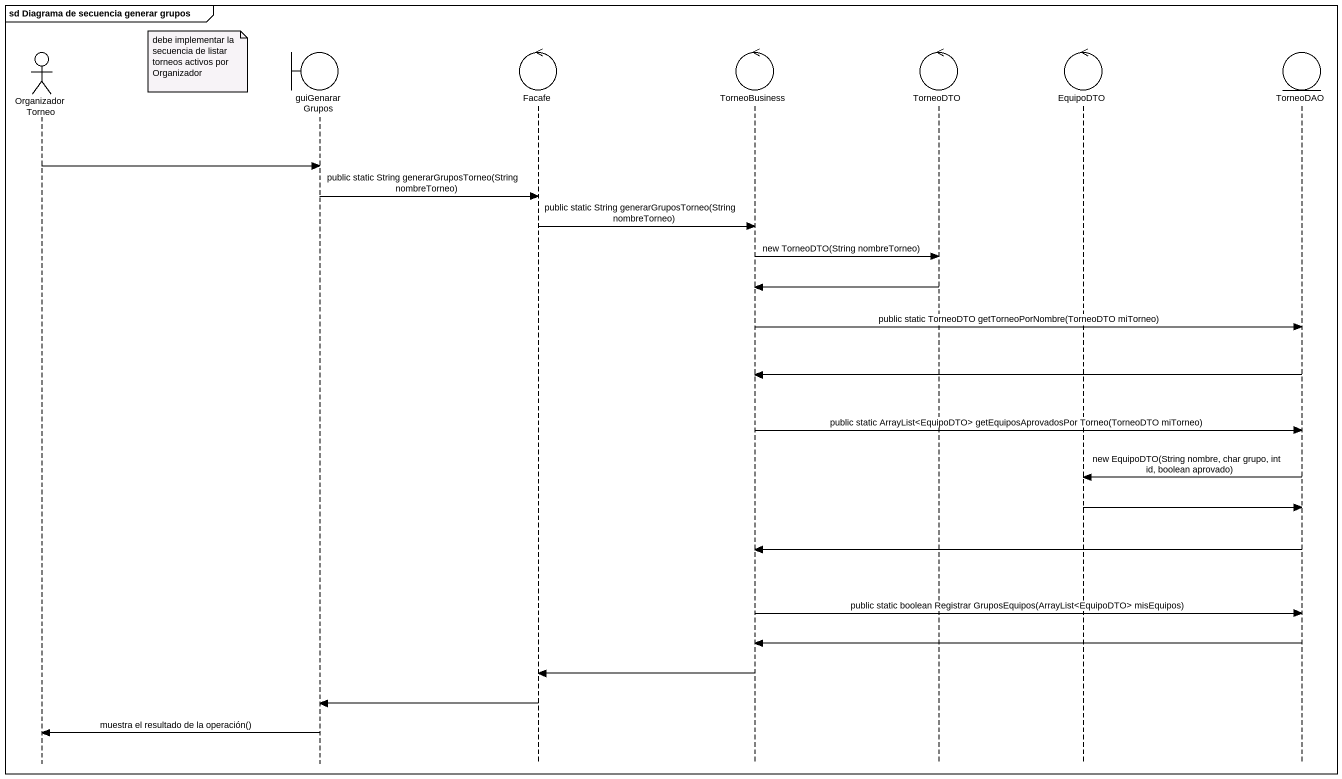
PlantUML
@startuml
mainframe sd Diagrama de secuencia generar grupos
hide footbox
actor OrganizadorTorneo
boundary guiGenararGrupos
control Facafe
control TorneoBusiness
control TorneoDTO
control EquipoDTO
entity TorneoDAO

note left of guiGenararGrupos : debe implementar la secuencia de listar torneos activos por Organizador
OrganizadorTorneo -> guiGenararGrupos
guiGenararGrupos -> Facafe : public static String generarGruposTorneo(String nombreTorneo)
Facafe -> TorneoBusiness : public static String generarGruposTorneo(String nombreTorneo)
TorneoBusiness -> TorneoDTO : new TorneoDTO(String nombreTorneo)
TorneoDTO -> TorneoBusiness
TorneoBusiness -> TorneoDAO : public static TorneoDTO getTorneoPorNombre(TorneoDTO miTorneo)
TorneoDAO -> TorneoBusiness
TorneoBusiness -> TorneoDAO : public static ArrayList<EquipoDTO> getEquiposAprovadosPor Torneo(TorneoDTO miTorneo)
TorneoDAO -> EquipoDTO : new EquipoDTO(String nombre, char grupo, int id, boolean aprovado)
EquipoDTO -> TorneoDAO
TorneoDAO -> TorneoBusiness
TorneoBusiness -> TorneoDAO : public static boolean Registrar GruposEquipos(ArrayList<EquipoDTO> misEquipos)
TorneoDAO -> TorneoBusiness
TorneoBusiness -> Facafe
Facafe -> guiGenararGrupos
guiGenararGrupos -> OrganizadorTorneo : muestra el resultado de la operación()
@enduml
